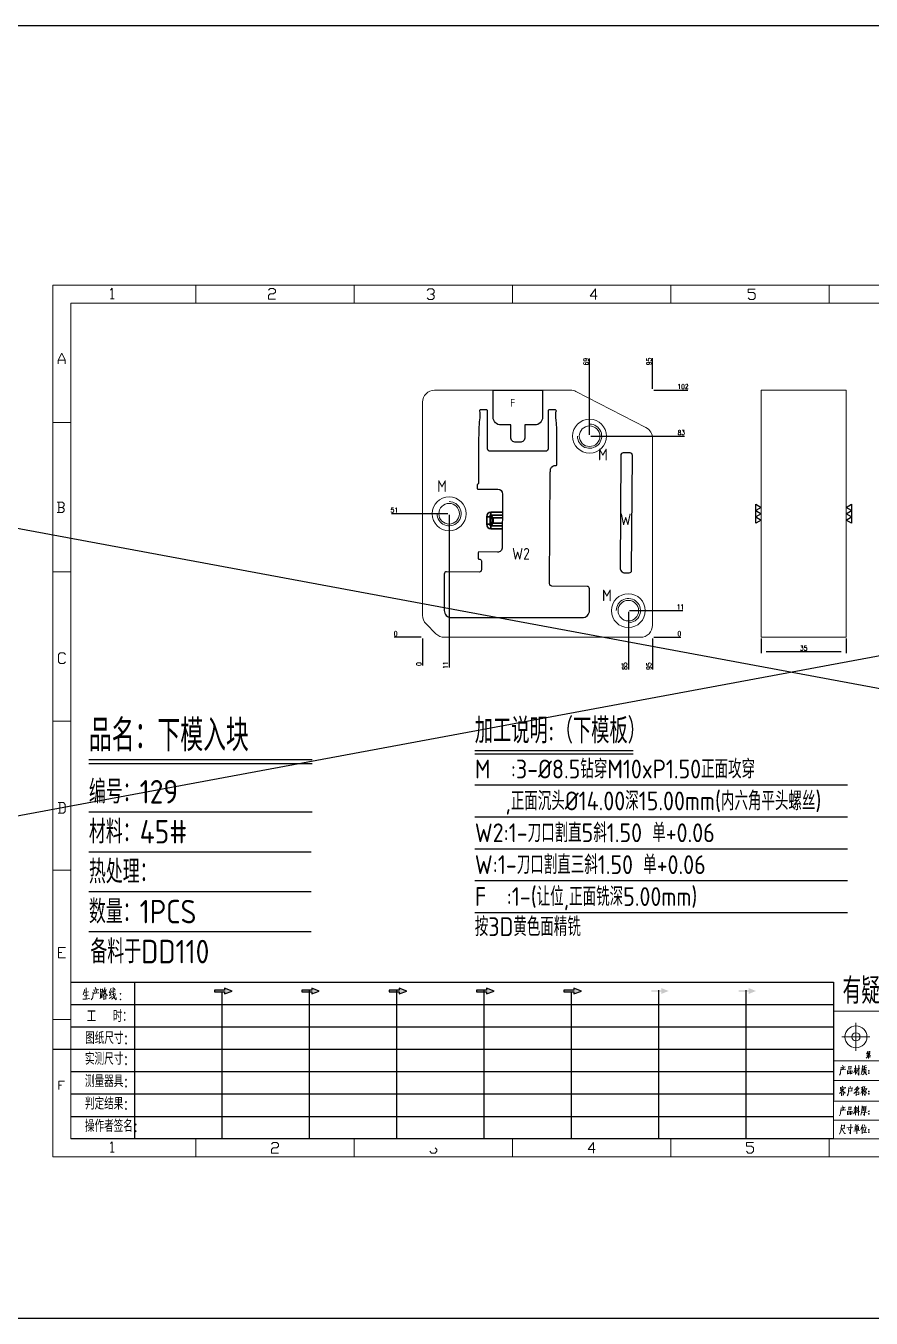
# Model space of a CAD drawing. Header units: millimetres. Extents: x 88508 to 142116, y -5268 to 20283.
# Drawn here: x 106592 to 106941, y 1546 to 2080 of the extents above; entities that cross this region are included whole.
import ezdxf
from ezdxf.enums import TextEntityAlignment as Align

# ---------------------------------------------------------------- set-up
doc = ezdxf.new("R2010")
doc.units = ezdxf.units.MM
for name, color, linetype in [('DIE_P', 2, 'Continuous'), ('DIM', 4, 'Continuous'), ('LP_O', 40, 'Continuous'), ('PPS_O', 40, 'Continuous'), ('TEXT', 4, 'Continuous')]:
    doc.layers.add(name, color=color, linetype=linetype)
doc.styles.add('chinesef_fs', font='simplex.shx', dxfattribs={"bigfont": 'gbcbig.shx'})
doc.styles.add('gbenor', font='gbenor.shx', dxfattribs={"bigfont": 'gbcbig.shx'})
doc.styles.add('GBENOR_', font='gbenor.shx', dxfattribs={"bigfont": 'gbcbig'})
doc.styles.get("Standard").update_dxf_attribs({"font": 'txt.shx', "width": 0.85, "bigfont": 'ctxt.shx'})
doc.styles.add('TXT', font='txt.shx', dxfattribs={"width": 0.8, "bigfont": 'ctxt.shx'})
doc.dimstyles.new('T-2-WX', dxfattribs={"dimtxt": 2, "dimasz": 2, "dimexe": 0.5, "dimexo": 0.5, "dimgap": 0.5, "dimtad": 1, "dimtxsty": 'Standard', "dimblk": 'OPEN30', "dimcen": 0, "dimazin": 3, "dimtfac": 1, "dimtmove": 0, "dimatfit": 3, "dimldrblk": 'OPEN30', "dimlwd": -1, "dimlwe": -1})

# ---------------------------------------------------------------- blocks, each defined once
blk = doc.blocks.new('*D9897')
at = {"layer": 'Defpoints', "color": 0}
for p in [(106895.46, 1827.16), (106930.46, 1827.16), (106895.46, 1821.16)]:
    blk.add_point(p, dxfattribs=at)
at = {"layer": 'DIM', "color": 0}
for p, q in [((106895.46, 1826.66), (106895.46, 1820.66)), ((106930.46, 1826.66), (106930.46, 1820.66)), ((106928.46, 1821.16), (106897.46, 1821.16))]:
    blk.add_line(p, q, dxfattribs=at)
at = {"layer": 'DIM', "color": 0, "insert": (106912.96, 1822.66), "char_height": 2, "attachment_point": 5}
blk.add_mtext('35', dxfattribs=at)
blk = doc.blocks.new('_Open30')
blk = doc.blocks.new('*D9898')
at = {"layer": 'Defpoints', "color": 0}
for p in [(106755.55, 1827.16), (106850.55, 1827.16), (106860.55, 1827.16)]:
    blk.add_point(p, dxfattribs=at)
at = {"layer": 'DIM', "color": 0}
blk.add_line((106851.05, 1827.16), (106862.18, 1827.16), dxfattribs=at)
at = {"layer": 'DIM', "color": 0, "insert": (106861.62, 1828.66), "char_height": 2, "attachment_point": 5}
blk.add_mtext('0', dxfattribs=at)
blk = doc.blocks.new('*D9899')
at = {"layer": 'Defpoints', "color": 0}
for p in [(106840.55, 1838.16), (106860.55, 1838.16), (106755.55, 1827.16)]:
    blk.add_point(p, dxfattribs=at)
at = {"layer": 'DIM', "color": 0}
for p, q in [((106841.05, 1838.16), (106852.55, 1838.16)), ((106852.55, 1838.16), (106856.55, 1838.16)), ((106856.55, 1838.16), (106863.08, 1838.16))]:
    blk.add_line(p, q, dxfattribs=at)
at = {"layer": 'DIM', "color": 0, "insert": (106862.06, 1839.66), "char_height": 2, "attachment_point": 5}
blk.add_mtext('11', dxfattribs=at)
blk = doc.blocks.new('*D9900')
at = {"layer": 'Defpoints', "color": 0}
for p in [(106824.55, 1910.16), (106860.55, 1910.16), (106755.55, 1827.16)]:
    blk.add_point(p, dxfattribs=at)
at = {"layer": 'DIM', "color": 0}
for p, q in [((106825.05, 1910.16), (106852.55, 1910.16)), ((106852.55, 1910.16), (106856.55, 1910.16)), ((106856.55, 1910.16), (106863.8, 1910.16))]:
    blk.add_line(p, q, dxfattribs=at)
at = {"layer": 'DIM', "color": 0, "insert": (106862.43, 1911.66), "char_height": 2, "attachment_point": 5}
blk.add_mtext('83', dxfattribs=at)
blk = doc.blocks.new('*D9901')
at = {"layer": 'Defpoints', "color": 0}
for p in [(106850.55, 1929.16), (106860.55, 1929.16), (106755.55, 1827.16)]:
    blk.add_point(p, dxfattribs=at)
at = {"layer": 'DIM', "color": 0}
for p, q in [((106851.05, 1929.16), (106854.55, 1929.16)), ((106854.55, 1929.16), (106856.55, 1929.16)), ((106856.55, 1929.16), (106865.18, 1929.16))]:
    blk.add_line(p, q, dxfattribs=at)
at = {"layer": 'DIM', "color": 0, "insert": (106863.12, 1930.66), "char_height": 2, "attachment_point": 5}
blk.add_mtext('102', dxfattribs=at)
blk = doc.blocks.new('*D9902')
at = {"layer": 'Defpoints', "color": 0}
for p in [(106745.55, 1827.16), (106755.55, 1827.16), (106755.55, 1827.16)]:
    blk.add_point(p, dxfattribs=at)
at = {"layer": 'DIM', "color": 0}
blk.add_line((106755.05, 1827.16), (106743.92, 1827.16), dxfattribs=at)
at = {"layer": 'DIM', "color": 0, "insert": (106744.48, 1828.66), "char_height": 2, "attachment_point": 5}
blk.add_mtext('0', dxfattribs=at)
blk = doc.blocks.new('*D9903')
at = {"layer": 'Defpoints', "color": 0}
for p in [(106745.55, 1878.16), (106766.55, 1878.16), (106755.55, 1827.16)]:
    blk.add_point(p, dxfattribs=at)
at = {"layer": 'DIM', "color": 0}
for p, q in [((106749.55, 1878.16), (106742.78, 1878.16)), ((106753.55, 1878.16), (106749.55, 1878.16)), ((106766.05, 1878.16), (106753.55, 1878.16))]:
    blk.add_line(p, q, dxfattribs=at)
at = {"layer": 'DIM', "color": 0, "insert": (106743.92, 1879.66), "char_height": 2, "attachment_point": 5}
blk.add_mtext('51', dxfattribs=at)
blk = doc.blocks.new('*D9904')
at = {"layer": 'Defpoints', "color": 0}
for p in [(106755.55, 1827.16), (106850.55, 1827.16), (106850.55, 1817.16)]:
    blk.add_point(p, dxfattribs=at)
at = {"layer": 'DIM', "color": 0}
for p, q in [((106850.55, 1826.66), (106850.55, 1823.16)), ((106850.55, 1823.16), (106850.55, 1821.16)), ((106850.55, 1821.16), (106850.55, 1813.9))]:
    blk.add_line(p, q, dxfattribs=at)
at = {"layer": 'DIM', "color": 0, "insert": (106849.05, 1815.28), "char_height": 2, "attachment_point": 5, "rotation": 90}
blk.add_mtext('95', dxfattribs=at)
blk = doc.blocks.new('*D9905')
at = {"layer": 'Defpoints', "color": 0}
for p in [(106840.55, 1838.16), (106755.55, 1827.16), (106840.55, 1817.16)]:
    blk.add_point(p, dxfattribs=at)
at = {"layer": 'DIM', "color": 0}
for p, q in [((106840.55, 1837.66), (106840.55, 1825.16)), ((106840.55, 1825.16), (106840.55, 1821.16)), ((106840.55, 1821.16), (106840.55, 1813.9))]:
    blk.add_line(p, q, dxfattribs=at)
at = {"layer": 'DIM', "color": 0, "insert": (106839.05, 1815.28), "char_height": 2, "attachment_point": 5, "rotation": 90}
blk.add_mtext('85', dxfattribs=at)
blk = doc.blocks.new('*D9906')
at = {"layer": 'Defpoints', "color": 0}
for p in [(106766.55, 1878.16), (106755.55, 1827.16), (106766.55, 1817.16)]:
    blk.add_point(p, dxfattribs=at)
at = {"layer": 'DIM', "color": 0}
for p, q in [((106766.55, 1877.66), (106766.55, 1825.16)), ((106766.55, 1825.16), (106766.55, 1821.16)), ((106766.55, 1821.16), (106766.55, 1814.63))]:
    blk.add_line(p, q, dxfattribs=at)
at = {"layer": 'DIM', "color": 0, "insert": (106765.05, 1815.64), "char_height": 2, "attachment_point": 5, "rotation": 90}
blk.add_mtext('11', dxfattribs=at)
blk = doc.blocks.new('*D9907')
at = {"layer": 'Defpoints', "color": 0}
for p in [(106755.55, 1827.16), (106755.55, 1827.16), (106755.55, 1817.16)]:
    blk.add_point(p, dxfattribs=at)
at = {"layer": 'DIM', "color": 0}
blk.add_line((106755.55, 1826.66), (106755.55, 1815.52), dxfattribs=at)
at = {"layer": 'DIM', "color": 0, "insert": (106754.05, 1816.09), "char_height": 2, "attachment_point": 5, "rotation": 90}
blk.add_mtext('0', dxfattribs=at)
blk = doc.blocks.new('*D9908')
at = {"layer": 'Defpoints', "color": 0}
for p in [(106850.55, 1939.16), (106850.55, 1929.16), (106755.55, 1827.16)]:
    blk.add_point(p, dxfattribs=at)
at = {"layer": 'DIM', "color": 0}
for p, q in [((106850.55, 1935.16), (106850.55, 1942.41)), ((106850.55, 1933.16), (106850.55, 1935.16)), ((106850.55, 1929.66), (106850.55, 1933.16))]:
    blk.add_line(p, q, dxfattribs=at)
at = {"layer": 'DIM', "color": 0, "insert": (106849.05, 1941.03), "char_height": 2, "attachment_point": 5, "rotation": 90}
blk.add_mtext('95', dxfattribs=at)
blk = doc.blocks.new('*D9909')
at = {"layer": 'Defpoints', "color": 0}
for p in [(106824.55, 1939.16), (106824.55, 1910.16), (106755.55, 1827.16)]:
    blk.add_point(p, dxfattribs=at)
at = {"layer": 'DIM', "color": 0}
for p, q in [((106824.55, 1935.16), (106824.55, 1942.25)), ((106824.55, 1931.16), (106824.55, 1935.16)), ((106824.55, 1910.66), (106824.55, 1931.16))]:
    blk.add_line(p, q, dxfattribs=at)
at = {"layer": 'DIM', "color": 0, "insert": (106823.05, 1940.95), "char_height": 2, "attachment_point": 5, "rotation": 90}
blk.add_mtext('69', dxfattribs=at)
blk = doc.blocks.new('U40')
for points in [[(351.8, 337.7), (351.8, 333.2), (367, 339.3), (351.8, 345.3), (351.8, 340.8), (331.2, 340.8), (331.2, 337.7)], [(545.7, 339.3), (530.6, 345.3), (530.6, 340.8), (509.9, 340.8), (509.9, 337.7), (530.6, 337.7), (530.6, 333.2)], [(724.5, 339.3), (709.3, 345.3), (709.3, 340.8), (688.7, 340.8), (688.7, 337.7), (709.3, 337.7), (709.3, 333.2)], [(903.3, 339.3), (888.1, 345.3), (888.1, 340.8), (867.5, 340.8), (867.5, 337.7), (888.1, 337.7), (888.1, 333.2)], [(1082.1, 339.3), (1066.9, 345.3), (1066.9, 340.8), (1046.3, 340.8), (1046.3, 337.7), (1066.9, 337.7), (1066.9, 333.2)], [(1245.7, 337.7), (1245.7, 333.2), (1260.9, 339.3), (1245.7, 345.3), (1245.7, 340.8), (1225.1, 340.8), (1225.1, 337.7)], [(1424.5, 337.7), (1424.5, 333.2), (1439.7, 339.3), (1424.5, 345.3), (1424.5, 340.8), (1403.8, 340.8), (1403.8, 337.7)]]:
    blk.add_hatch(color=3).paths.add_polyline_path(points)
at = {"color": 254, "lineweight": 18}
for p, q in [((0, 1783.5), (0, 0)), ((0, 1783.5), (2530.2, 1783.5)), ((941.1, 1783.5), (941.1, 1746.5)), ((1265.1, 1783.5), (1265.1, 1746.5)), ((1589.1, 1783.5), (1589.1, 1746.5)), ((37, 37), (37, 1746.5)), ((37, 1746.5), (2493.2, 1746.5)), ((0, 1502.7), (37, 1502.7)), ((0, 1197.2), (37, 1197.2)), ((0, 891.7), (37, 891.7)), ((0, 586.3), (37, 586.3)), ((1598.1, 298), (2493.2, 298)), ((0, 280.8), (37, 280.8)), ((1598.2, 196.6), (2493.2, 196.6)), ((2493.2, 156.4), (1598.2, 156.4)), ((2493.2, 114.1), (1598.2, 114.1)), ((2493.2, 75), (1598.2, 75)), ((37, 37), (2493.2, 37)), ((941.1, 0), (941.1, 37)), ((1265.1, 0), (1265.1, 37)), ((1589.1, 0), (1589.1, 37)), ((0, 0), (2530.2, 0))]:
    blk.add_line(p, q, dxfattribs=at)
at = {"color": 254, "linetype": 'Continuous', "lineweight": 18}
for p, q in [((293.1, 1783.5), (293.1, 1746.5)), ((617.1, 1783.5), (617.1, 1746.5)), ((1598.1, 298), (1598.1, 37)), ((1598.2, 298), (1598.2, 37)), ((293.1, 0), (293.1, 37)), ((617.1, 0), (617.1, 37))]:
    blk.add_line(p, q, dxfattribs=at)
for p, q in [((38, 357.6), (1598.2, 357.6)), ((1598.2, 357.6), (1598.2, 116.2)), ((38, 311.8), (1598.2, 311.8)), ((37.1, 266), (1598.2, 266)), ((0.1, 220.2), (1598.2, 220.2)), ((37.1, 174.4), (1598.2, 174.4)), ((37.1, 128.6), (1598.2, 128.6)), ((37.1, 82.8), (1598.2, 82.8))]:
    blk.add_line(p, q)
at = {"color": 254}
for p, q in [((167.8, 37), (167.8, 357.6)), ((346.7, 37), (346.7, 337.9)), ((525.5, 37), (525.5, 340.8)), ((704.3, 37), (704.3, 340.8)), ((883.1, 37), (883.1, 340.8)), ((1061.9, 37), (1061.9, 337.7)), ((1240.6, 37), (1240.6, 340.8)), ((1419.4, 37), (1419.4, 340.8)), ((1598.2, 37), (38, 37))]:
    blk.add_line(p, q, dxfattribs=at)
at = {"color": 92, "lineweight": 18}
for p, q in [((1644.1, 273.9), (1644.1, 217)), ((1672.4, 245.5), (1615.5, 245.5))]:
    blk.add_line(p, q, dxfattribs=at)
for points in [[(118.3, 1773.7), (121.9, 1777.3), (121.9, 1755.8)], [(441.4, 1773.1), (445, 1776.7), (452.2, 1776.7), (455.8, 1773.1), (455.8, 1769.5), (452.2, 1765.9), (445, 1765.9), (441.4, 1762.3), (441.4, 1755.1), (455.8, 1755.1)], [(766.4, 1772.4), (770, 1776), (777.2, 1776), (780.8, 1772.4), (780.8, 1768.8), (777.2, 1765.2), (773.6, 1765.2)], [(1114.4, 1761.4), (1100, 1761.4), (1110.8, 1775.8), (1110.8, 1754.2)], [(1423.4, 1757.7), (1427, 1754.1), (1434.2, 1754.1), (1437.8, 1757.7), (1437.8, 1764.9), (1434.2, 1768.5), (1423.4, 1768.5), (1423.4, 1775.7), (1437.8, 1775.7)], [(118.3, 1755.8), (125.5, 1755.8)], [(777.2, 1765.2), (780.8, 1761.6), (780.8, 1758), (777.2, 1754.4), (770, 1754.4), (766.4, 1758)], [(11.1, 1622.8), (11.1, 1630), (18.3, 1644.4), (25.5, 1630), (25.5, 1622.8)], [(11.1, 1630), (25.5, 1630)], [(20, 1329), (23.6, 1332.6), (23.6, 1336.2), (20, 1339.8), (9.2, 1339.8)], [(9.2, 1318.2), (20, 1318.2), (23.6, 1321.8), (23.6, 1325.4), (20, 1329), (12.8, 1329)], [(12.8, 1339.8), (12.8, 1318.2)], [(26.1, 1013.2), (22.5, 1009.6), (15.3, 1009.6), (11.7, 1013.2), (11.7, 1027.6), (15.3, 1031.2), (22.5, 1031.2), (26.1, 1027.6)], [(11, 703.2), (21.8, 703.2), (25.4, 706.8), (25.4, 721.2), (21.8, 724.8), (11, 724.8)], [(14.6, 724.8), (14.6, 703.2)], [(26.1, 407), (11.7, 407), (11.7, 428.6), (26.1, 428.6)], [(11.7, 417.8), (18.9, 417.8)], [(1616.6, 187.6), (1617.9, 184.5)], [(1629.6, 185.4), (1629.6, 178.6)], [(1633.8, 179.9), (1634.2, 185.4)], [(1643.5, 168.2), (1643.5, 186.9)], [(1650.1, 187.6), (1650.1, 167.1), (1647.7, 170.6)], [(1657.4, 186.9), (1657.2, 179), (1656.5, 173.7), (1654.8, 168.4)], [(1664.9, 186.7), (1657.4, 184.7)], [(1661.6, 178.6), (1661.8, 185.2)], [(1613.5, 179.9), (1612.8, 170.8), (1610.8, 166.8)], [(1613, 182.8), (1622.3, 184.3)], [(1613.3, 177.7), (1623.2, 179.2)], [(1615.9, 182.1), (1616.3, 179)], [(1619.7, 183.6), (1618.8, 178.8)], [(1626.9, 168.8), (1626.7, 176.3)], [(1626.9, 175.2), (1630.5, 175.7)], [(1626.9, 170.2), (1630.7, 170.6)], [(1629.6, 184.3), (1634, 184.7)], [(1629.6, 179.4), (1634.2, 179.9)], [(1630.5, 176.1), (1630.3, 170.6)], [(1632.7, 176.3), (1632.7, 168.8)], [(1636.2, 175.7), (1632.9, 175.2)], [(1632.9, 170.4), (1636.4, 170.8)], [(1636, 170.8), (1636.4, 176.1)], [(1640, 172.1), (1643.5, 180.5)], [(1645.9, 181.4), (1640.4, 180.5)], [(1645.5, 176.1), (1643.5, 179.2)], [(1649.7, 180.8), (1647, 174.8), (1644.8, 171)], [(1646.6, 180.3), (1652.3, 181.2)], [(1662, 176.3), (1661.4, 172.4), (1660, 169.7), (1657.6, 167.7)], [(1657.8, 181.2), (1666.7, 182.8)], [(1659.2, 179.7), (1659.2, 172.4)], [(1664.5, 179), (1659.2, 178.1)], [(1662.3, 172.4), (1666.2, 168)], [(1664.7, 180.1), (1664.5, 172.1)], [(12.3, 137.7), (12.3, 155), (23.8, 155)], [(12.3, 146.4), (18.1, 146.4)], [(1619.7, 139.4), (1616.8, 135), (1610.6, 129.7)], [(1612.8, 142.5), (1612.4, 138.1)], [(1615.9, 140.3), (1612.4, 135)], [(1612.8, 141.2), (1622.3, 142)], [(1614.8, 137.8), (1619.2, 138.9)], [(1615.1, 136.3), (1621.7, 131), (1623, 131)], [(1615.9, 144.9), (1617.5, 143.1)], [(1622.6, 142.5), (1621.2, 138.9)], [(1629.6, 142), (1629.2, 133.6), (1628.3, 128.3), (1626.1, 125)], [(1629.2, 134.3), (1636.2, 135)], [(1629.4, 139.6), (1636, 140.3)], [(1632.3, 144.9), (1633.2, 142)], [(1636.2, 141.6), (1635.8, 135)], [(1650.8, 141.4), (1647.3, 136.1), (1644.2, 133), (1639.8, 129.9)], [(1647.7, 144.2), (1641.5, 136.3)], [(1644, 138.9), (1645.7, 136.1)], [(1644.6, 133.4), (1644.6, 125)], [(1644.6, 131.9), (1650.2, 132.8)], [(1645.1, 140.3), (1650.2, 140.7)], [(1649.9, 127.5), (1650.4, 133.2)], [(1657.7, 137.4), (1656.1, 133.6), (1654.1, 129.9)], [(1654.6, 137.4), (1659.9, 138.3)], [(1659.4, 144.2), (1655.2, 140.5)], [(1657.7, 142), (1657.7, 125.5)], [(1657.7, 136.3), (1659.6, 133.9)], [(1661.4, 134.1), (1659, 128.6)], [(1662.3, 144.9), (1661.2, 139.2), (1660.1, 135.2)], [(1663, 137.6), (1663, 125.3), (1661, 128.1)], [(1661.4, 138.9), (1665.8, 139.6)], [(1664.3, 133.6), (1666.5, 129.9)], [(1666.3, 140), (1664.9, 136.7)], [(1614.6, 131.2), (1614.8, 125)], [(1614.6, 130.3), (1619.2, 131.2)], [(1614.8, 126.1), (1619.5, 127)], [(1619, 127), (1619.5, 131.9)], [(1644.6, 126.8), (1650.4, 127.5)], [(1613.5, 96.9), (1612.8, 87.8), (1610.8, 83.9)], [(1613, 99.8), (1622.3, 101.3)], [(1613.3, 94.7), (1623.2, 96.2)], [(1615.9, 99.1), (1616.3, 96)], [(1616.6, 104.6), (1617.9, 101.5)], [(1619.7, 100.6), (1618.8, 95.8)], [(1626.9, 85.8), (1626.7, 93.4)], [(1626.9, 92.3), (1630.5, 92.7)], [(1626.9, 87.2), (1630.7, 87.6)], [(1629.6, 102.4), (1629.6, 95.6)], [(1629.6, 101.3), (1634, 101.8)], [(1629.6, 96.4), (1634.2, 96.9)], [(1630.5, 93.1), (1630.3, 87.6)], [(1632.7, 93.4), (1632.7, 85.8)], [(1636.2, 92.7), (1632.9, 92.3)], [(1632.9, 87.4), (1636.4, 87.8)], [(1633.8, 96.9), (1634.2, 102.4)], [(1636, 87.8), (1636.4, 93.1)], [(1643.5, 96), (1641.5, 91.6), (1639.5, 88.1)], [(1640, 95.6), (1645.9, 96.4)], [(1641.1, 100.9), (1641.9, 97.6)], [(1643.5, 104), (1643.5, 85)], [(1643.5, 95.1), (1645.3, 92.3)], [(1645.5, 101.3), (1644.2, 96.2)], [(1645, 90.7), (1652.3, 92.7)], [(1646.8, 101.1), (1647.9, 98.4)], [(1646.8, 96.9), (1648.1, 93.6)], [(1649.7, 84.5), (1649.7, 104.2)], [(1657, 104.4), (1656.3, 93.1), (1654.5, 85.4)], [(1657, 102.6), (1666, 103.7)], [(1657.2, 90), (1666.9, 91.4)], [(1658.3, 93.8), (1664.2, 94.7)], [(1659.2, 101.8), (1659.2, 95.1)], [(1664.7, 101.1), (1659.2, 100.4)], [(1659.2, 98), (1663.4, 98.7)], [(1659.2, 96), (1664.7, 96.7)], [(1661.4, 92.9), (1662, 90.7), (1662, 84.5), (1659.8, 87.2)], [(1661.8, 91.6), (1664.5, 94.9)], [(1664.2, 96.7), (1664.7, 101.8)], [(1614.4, 65.7), (1614.2, 57.3), (1613.3, 52.3), (1610.4, 46.5)], [(1614.2, 57.3), (1620.6, 58.2)], [(1620.6, 64.8), (1614.4, 64.2)], [(1615.3, 57.3), (1620.6, 47.4), (1622.8, 47.4)], [(1619.9, 58.2), (1620.8, 65.7)], [(1625.2, 59.3), (1637.6, 60.6)], [(1630.1, 53.6), (1628.7, 58)], [(1633.4, 66.6), (1632.9, 47.2), (1630.7, 50)], [(1639.8, 52.5), (1652.1, 53.6)], [(1642.9, 62.2), (1642.9, 54.5)], [(1649.5, 61.8), (1642.9, 61.1)], [(1642.9, 55.1), (1649.9, 55.8)], [(1643.5, 66.2), (1645.1, 62.4)], [(1643.8, 58.4), (1648.6, 58.9)], [(1646.2, 46.7), (1646.2, 61.3)], [(1648.6, 66.4), (1646.8, 61.8)], [(1649.7, 62.2), (1649.3, 55.8)], [(1658.5, 66.4), (1653.9, 56.2)], [(1656.8, 62.2), (1656.8, 46.7)], [(1658.3, 59.8), (1665.8, 60.6)], [(1659.9, 57.8), (1661.2, 52.7)], [(1661.4, 65.7), (1662.7, 62.2)], [(1664.1, 58.4), (1662.5, 49.6)], [(118.3, 27.4), (121.9, 31), (121.9, 9.4)], [(447.9, 25.7), (451.5, 29.3), (458.7, 29.3), (462.3, 25.7), (462.3, 22.1), (458.7, 18.5), (451.5, 18.5), (447.9, 14.9), (447.9, 7.7), (462.3, 7.7)], [(1110.3, 14.9), (1095.9, 14.9), (1106.7, 29.3), (1106.7, 7.7)], [(1419.9, 11.3), (1423.5, 7.7), (1430.7, 7.7), (1434.3, 11.3), (1434.3, 18.5), (1430.7, 22.1), (1419.9, 22.1), (1419.9, 29.3), (1434.3, 29.3)], [(1657.7, 49.2), (1666.7, 49.8)], [(118.3, 9.4), (125.5, 9.4)], [(782.7, 18.5), (786.3, 14.9), (786.3, 11.3), (782.7, 7.7), (775.5, 7.7), (771.9, 11.3)]]:
    blk.add_lwpolyline(points, dxfattribs=at)
at = {"color": 92, "lineweight": 0}
for points in [[(68.4, 345.9), (68.7, 344.4), (68.1, 322.9)], [(86.7, 346.7), (87.9, 344.6), (88.3, 343)], [(97.8, 344), (98.1, 342.6), (98.1, 340.8), (98.1, 337.9), (98.1, 336.3), (98.2, 337.7), (102.1, 338.3), (101.8, 338.3), (102.1, 343.6), (102.1, 343.2), (102.1, 342.8), (98.2, 342.2)], [(106.6, 346.5), (106.5, 345.2), (105.1, 341.2), (104.2, 338.9), (103.1, 336.3), (102.6, 335.5)], [(119.3, 344.8), (119.1, 343.8), (116.8, 338.5), (115.4, 335.5), (119.3, 336.3)], [(123.4, 346.5), (123.5, 345.4), (123.5, 340.8), (123.8, 337.3), (124, 335.3), (124.2, 333.1), (124.5, 331), (124.8, 329), (125.2, 327.4), (125.9, 325.7), (126.9, 323.9), (127.9, 322.7), (128.9, 321.7), (129.6, 321.3), (129.9, 326.1), (129.4, 321.5)], [(127.7, 341.6), (127.2, 342.4), (125.7, 344.2)], [(61.4, 322.3), (68.2, 322.9), (75.3, 323.7), (74.9, 323.9), (73.8, 323.5)], [(65, 342.2), (64.8, 341), (64.1, 337.9), (63.6, 335.7), (62.8, 333.5), (62.1, 331.4)], [(63.8, 335.9), (73.4, 337.5), (73.1, 337.7), (72.5, 337.3)], [(64.5, 329.6), (64.8, 329.6), (65.1, 329.6), (72.5, 331), (71.9, 331), (70.9, 330.8)], [(82.6, 335.1), (82.6, 331.8), (82.3, 329), (81.9, 326.8), (81.2, 324.9), (80.3, 323.1), (79.6, 321.9), (78.8, 320.9)], [(93.3, 335.5), (94.1, 335.7), (94.3, 335.5), (82.6, 334.3), (82.6, 335.1), (82.2, 336.9)], [(82.6, 340.8), (93.7, 342.2), (93.3, 342.4), (92.4, 342)], [(86.1, 336.1), (86, 337.5), (85.3, 339.8)], [(90.3, 341), (90.4, 339.6), (89.1, 335.3)], [(96.5, 323.9), (102.8, 327.2)], [(97.2, 334.3), (97.5, 333.5), (97.7, 324.7)], [(100.2, 337.9), (100.1, 325.9)], [(100.2, 332.6), (102.4, 333.1)], [(105.5, 341.2), (105.9, 341), (109.6, 341.8), (109.3, 342.6), (108.5, 339.6), (107.6, 337.3), (106.9, 335.9), (105.9, 334.3), (104.3, 332), (103.1, 330.4), (101.9, 329.4)], [(104.2, 330), (104.5, 329), (104.5, 321.1), (104.3, 322.1), (104.5, 322.7), (109.2, 323.1), (108.6, 323.1), (109, 329.2), (109, 330), (109.3, 329.4), (108.6, 329.4), (104.6, 328.8)], [(104.9, 339.1), (105.3, 338.7), (107, 335.7), (108.6, 333.3), (109.9, 331.2), (110.3, 330.8), (112.6, 330.8), (110.2, 331.2), (109, 332.6)], [(115.3, 324.3), (121.5, 328.2)], [(120.3, 339.4), (118.1, 333.5), (116.4, 330), (116.1, 329.8), (120.5, 331.4)], [(128.2, 332.4), (128.1, 331.6), (126.9, 329.6), (125.8, 328), (124.5, 326.3), (123, 324.7), (121.4, 323.3), (120.1, 322.3)], [(121.4, 332.2), (128.8, 335.1)], [(121.7, 336.7), (127.7, 339.6)]]:
    blk.add_lwpolyline(points, dxfattribs=at)
for points in [[(367, 339.3), (351.8, 345.3), (351.8, 340.8), (331.2, 340.8), (331.2, 337.7), (351.8, 337.7), (351.8, 333.2), (367, 339.3)], [(545.7, 339.3), (530.6, 345.3), (530.6, 340.8), (509.9, 340.8), (509.9, 337.7), (530.6, 337.7), (530.6, 333.2), (545.7, 339.3)], [(724.5, 339.3), (709.3, 345.3), (709.3, 340.8), (688.7, 340.8), (688.7, 337.7), (709.3, 337.7), (709.3, 333.2), (724.5, 339.3)], [(903.3, 339.3), (888.1, 345.3), (888.1, 340.8), (867.5, 340.8), (867.5, 337.7), (888.1, 337.7), (888.1, 333.2), (903.3, 339.3)], [(1082.1, 339.3), (1066.9, 345.3), (1066.9, 340.8), (1046.3, 340.8), (1046.3, 337.7), (1066.9, 337.7), (1066.9, 333.2), (1082.1, 339.3)]]:
    blk.add_lwpolyline(points)
for points in [[(138.7, 332.4), (139.4, 333.5), (138.7, 334.5), (138, 333.5)], [(138.7, 320.9), (139.4, 321.9), (138.7, 322.9), (138, 321.9)]]:
    blk.add_lwpolyline(points, close=True, dxfattribs=at)
at = {"color": 3, "lineweight": 18}
for points in [[(1665.5, 210.9), (1668.3, 216.3)], [(1667.3, 214.2), (1670.1, 214.7)], [(1667.3, 211.1), (1672.4, 211.6)], [(1668.8, 211.7), (1668, 214.2)], [(1670.3, 211.9), (1671.9, 216.3)], [(1671.1, 214.2), (1674, 214.7)], [(1671.4, 214.2), (1672.9, 211.7)], [(1672.2, 209.4), (1672.5, 211.9)], [(1670.1, 206.6), (1668, 204.5), (1665, 202.1)], [(1667.1, 206.6), (1673.4, 207.3)], [(1667.3, 209.6), (1667.3, 206.6)], [(1672.5, 209.4), (1667.3, 208.9)], [(1670.1, 211.2), (1670.1, 201.3)], [(1673.5, 208.1), (1672.7, 202.9), (1671.7, 205)]]:
    blk.add_lwpolyline(points, dxfattribs=at)
at = {"color": 92, "lineweight": 18}
for points in [[(1670, 176.1), (1670, 175.9), (1670.2, 175.7), (1670.4, 175.5), (1670.6, 175.5), (1670.9, 175.5), (1671.1, 175.7), (1671.3, 175.9), (1671.3, 176.1), (1671.3, 176.4), (1671.1, 176.6), (1670.9, 176.7), (1670.6, 176.8), (1670.4, 176.7), (1670.2, 176.6), (1670, 176.4)], [(1671.3, 171), (1671.3, 171.3), (1671.1, 171.5), (1670.9, 171.7), (1670.6, 171.7), (1670.4, 171.7), (1670.2, 171.5), (1670, 171.3), (1670, 171), (1670, 170.8), (1670.2, 170.6), (1670.4, 170.4), (1670.6, 170.4), (1670.9, 170.4), (1671.1, 170.6), (1671.3, 170.8)], [(1671.1, 176.1), (1671, 176.3), (1670.9, 176.5), (1670.6, 176.6), (1670.4, 176.5), (1670.3, 176.3), (1670.2, 176.1), (1670.3, 175.9), (1670.4, 175.7), (1670.6, 175.7), (1670.9, 175.7), (1671, 175.9)], [(1671.1, 171), (1671, 171.3), (1670.9, 171.4), (1670.6, 171.5), (1670.4, 171.4), (1670.3, 171.3), (1670.2, 171), (1670.3, 170.8), (1670.4, 170.7), (1670.6, 170.6), (1670.9, 170.7), (1671, 170.8)], [(1669.8, 133.9), (1669.8, 133.6), (1670, 133.4), (1670.2, 133.3), (1670.5, 133.2), (1670.7, 133.3), (1670.9, 133.4), (1671.1, 133.6), (1671.1, 133.9), (1671.1, 134.1), (1670.9, 134.3), (1670.7, 134.5), (1670.5, 134.5), (1670.2, 134.5), (1670, 134.3), (1669.8, 134.1)], [(1670.9, 133.9), (1670.8, 134.1), (1670.7, 134.2), (1670.5, 134.3), (1670.2, 134.2), (1670.1, 134.1), (1670, 133.9), (1670.1, 133.6), (1670.2, 133.5), (1670.5, 133.4), (1670.7, 133.5), (1670.8, 133.6)], [(1671.1, 128.8), (1671.1, 129), (1670.9, 129.3), (1670.7, 129.4), (1670.5, 129.4), (1670.2, 129.4), (1670, 129.3), (1669.8, 129), (1669.8, 128.8), (1669.8, 128.5), (1670, 128.3), (1670.2, 128.2), (1670.5, 128.1), (1670.7, 128.2), (1670.9, 128.3), (1671.1, 128.5)], [(1670.9, 128.8), (1670.8, 129), (1670.7, 129.2), (1670.5, 129.2), (1670.2, 129.2), (1670.1, 129), (1670, 128.8), (1670.1, 128.6), (1670.2, 128.4), (1670.5, 128.3), (1670.7, 128.4), (1670.8, 128.6)], [(1670, 93.1), (1670, 92.9), (1670.2, 92.7), (1670.4, 92.5), (1670.6, 92.5), (1670.9, 92.5), (1671.1, 92.7), (1671.3, 92.9), (1671.3, 93.1), (1671.3, 93.4), (1671.1, 93.6), (1670.9, 93.7), (1670.6, 93.8), (1670.4, 93.7), (1670.2, 93.6), (1670, 93.4)], [(1671.3, 88.1), (1671.3, 88.3), (1671.1, 88.5), (1670.9, 88.7), (1670.6, 88.7), (1670.4, 88.7), (1670.2, 88.5), (1670, 88.3), (1670, 88.1), (1670, 87.8), (1670.2, 87.6), (1670.4, 87.4), (1670.6, 87.4), (1670.9, 87.4), (1671.1, 87.6), (1671.3, 87.8)], [(1671.1, 93.1), (1671, 93.4), (1670.9, 93.5), (1670.6, 93.6), (1670.4, 93.5), (1670.3, 93.4), (1670.2, 93.1), (1670.3, 92.9), (1670.4, 92.8), (1670.6, 92.7), (1670.9, 92.8), (1671, 92.9)], [(1671.1, 88.1), (1671, 88.3), (1670.9, 88.4), (1670.6, 88.5), (1670.4, 88.4), (1670.3, 88.3), (1670.2, 88.1), (1670.3, 87.8), (1670.4, 87.7), (1670.6, 87.6), (1670.9, 87.7), (1671, 87.8)], [(1669.8, 55.3), (1669.8, 55.1), (1670, 54.9), (1670.2, 54.7), (1670.5, 54.7), (1670.7, 54.7), (1670.9, 54.9), (1671.1, 55.1), (1671.1, 55.3), (1671.1, 55.6), (1670.9, 55.8), (1670.7, 56), (1670.5, 56), (1670.2, 56), (1670, 55.8), (1669.8, 55.6)], [(1670.9, 55.3), (1670.8, 55.6), (1670.7, 55.7), (1670.5, 55.8), (1670.2, 55.7), (1670.1, 55.6), (1670, 55.3), (1670.1, 55.1), (1670.2, 55), (1670.5, 54.9), (1670.7, 55), (1670.8, 55.1)], [(1671.1, 50.3), (1671.1, 50.5), (1670.9, 50.7), (1670.7, 50.9), (1670.5, 50.9), (1670.2, 50.9), (1670, 50.7), (1669.8, 50.5), (1669.8, 50.3), (1669.8, 50), (1670, 49.8), (1670.2, 49.7), (1670.5, 49.6), (1670.7, 49.7), (1670.9, 49.8), (1671.1, 50)], [(1670.9, 50.3), (1670.8, 50.5), (1670.7, 50.7), (1670.5, 50.7), (1670.2, 50.7), (1670.1, 50.5), (1670, 50.3), (1670.1, 50), (1670.2, 49.9), (1670.5, 49.8), (1670.7, 49.9), (1670.8, 50)]]:
    blk.add_lwpolyline(points, close=True, dxfattribs=at)
for radius in [22.5, 8.37]:
    blk.add_circle((1644.1, 245.5), radius, dxfattribs=at)
at = {"color": 3, "style": 'chinesef_fs'}
for s, height, p in [('有疑必问 不可盲目加工', 53.079, (1616.8, 313.1)), ('工  时：', 24.57, (69.5, 275.7)), ('图纸尺寸:', 24.57, (66.2, 230.9)), ('实测尺寸:', 24.57, (65.9, 188.4)), ('测量器具:', 24.57, (65.9, 142.6)), ('判定结果:', 24.57, (65.9, 96.8)), ('操作者签名:', 24.57, (65.9, 51))]:
    blk.add_text(s, height=height, dxfattribs=at).set_placement(p)
at = {"lineweight": 18, "style": 'GBENOR_'}
blk.add_attdef('文档路径', (2126, 386.9), '', height=17.8, dxfattribs=at)
at = {"lineweight": 20, "style": 'TXT'}
for tag, height, p in [('18-**-**', 16.3, (1866.6, 256.2)), ('客户名称', 16.1, (1741.1, 134, 0)), ('料厚:', 16.1, (1741.3, 93.2, 0))]:
    blk.add_attdef(tag, text='', height=height, dxfattribs=at).set_placement(p, align=Align.MIDDLE)
for tag, p, height in [('88888', (1850.9, 207.5), 14.9), ('材质:', (1691.2, 168, 0), 16.1), ('核准', (1869.4, 127.5, 0), 16.1), ('设计', (1868.8, 88.3, 0), 16.1), ('绘图', (1868.2, 49.1, 0), 16.1)]:
    blk.add_attdef(tag, p, '', height=height, dxfattribs=at)
for tag, p, height, width in [('3', (2234.7, 206.9), 15.8, 0.7), ('4', (2234.7, 167.4), 15.8, 0.7), ('核准日期', (2041.1, 124.2, 0), 16.1, 0.68), ('设计日期', (2041.1, 84.5, 0), 16.1, 0.68), ('1', (2251.9, 85.9), 14.6, 0.7), ('绘图日期', (2040.9, 46.4, 0), 16.1, 0.68), ('2', (2235, 49.2), 14.6, 0.7)]:
    blk.add_attdef(tag, p, '', height=height, dxfattribs=dict(at, width=width))

msp = doc.modelspace()

# ---------------------------------------------------------------- linework, layer by layer
at = {"layer": 'DIE_P', "linetype": 'Continuous', "lineweight": 18, "ltscale": 10}
msp.add_lwpolyline([(106847.843, 1913.695, -0.2807166), (106850.551, 1909.251), (106850.551, 1832.157, -0.4142136), (106845.551, 1827.157), (106764.622, 1827.157, -0.1989124), (106761.087, 1828.621), (106757.016, 1832.692, -0.1989124), (106755.551, 1836.228), (106755.551, 1924.157, -0.4142136), (106760.551, 1929.157), (106816.646, 1929.157, -0.1195913), (106818.937, 1928.601)], format="xyb", close=True, dxfattribs=at)
at = {"layer": 'DIE_P', "color": 94, "linetype": 'Continuous'}
msp.add_lwpolyline([(106805.137, 1929.157), (106805.137, 1918.005, -0.4142136), (106801.937, 1914.805), (106797.841, 1914.805), (106797.841, 1909.686, -0.4142136), (106795.841, 1907.686), (106794.032, 1907.686, -0.4142136), (106792.032, 1909.686), (106792.032, 1914.805), (106787.937, 1914.805, -0.4142135), (106784.737, 1918.005), (106784.737, 1929.157)], format="xyb", close=True, dxfattribs=at)
at = {"layer": 'DIE_P', "linetype": 'Continuous', "lineweight": 18, "ltscale": 10}
msp.add_lwpolyline([(106895.463, 1929.157), (106930.463, 1929.157), (106930.463, 1827.157), (106895.463, 1827.157)], close=True, dxfattribs=at)
at = {"layer": 'DIE_P', "color": 1, "linetype": 'Continuous'}
msp.add_lwpolyline([(106806.436, 1903.933), (106783.439, 1903.934, -0.4136808), (106782.439, 1904.932), (106782.411, 1920.535, 0.419624), (106781.901, 1921.034), (106779.428, 1920.984, 0.4708973), (106779.045, 1920.501), (106779.166, 1919.933, -0.0755746), (106779.272, 1918.556), (106779.256, 1918.273, -0.0150813), (106779.137, 1917.066), (106779.011, 1915.961, 0.0232012), (106778.769, 1911.832), (106778.742, 1908.201), (106778.614, 1890.665, -0.3658971), (106778.362, 1890.371, 0.3660471), (106778.11, 1890.077), (106778.1, 1888.66, 0.4134456), (106778.398, 1888.358), (106786.664, 1888.28, -0.4133842), (106788.645, 1886.267), (106788.501, 1864.287, -0.4154192), (106786.48, 1862.3), (106778.858, 1862.381, 0.412364), (106778.555, 1862.086), (106778.516, 1859.765, 0.3583226), (106778.753, 1859.466), (106779.193, 1859.372, -0.3576374), (106779.983, 1858.38), (106779.935, 1855.07, -0.412335), (106778.927, 1854.084), (106765.525, 1854.193, 0.4166021), (106764.517, 1853.193), (106764.517, 1838.271, 0.4142136), (106767.517, 1835.271), (106821.517, 1835.271, 0.4142136), (106824.517, 1838.271), (106824.517, 1847.177, 0.4121735), (106823.524, 1848.177), (106809.012, 1848.278, -0.4142177), (106808.019, 1849.285), (106808.341, 1895.472, -0.0302488), (106808.366, 1895.834), (106808.443, 1896.437, -0.0860519), (106808.539, 1896.806, -0.3539759), (106810.657, 1898.085, 0.4540847), (106810.998, 1898.381), (106811.029, 1908.029), (106811.055, 1909.444, 0.0285735), (106810.774, 1916.53), (106810.615, 1917.954, -0.1041993), (106810.818, 1920.477, 0.4946605), (106810.443, 1920.99), (106807.97, 1921.042, 0.419931), (106807.46, 1920.543), (106807.436, 1904.932, -0.4137685)], format="xyb", close=True, dxfattribs=at)
at = {"layer": 'DIE_P', "lineweight": 18}
for points in [[(106824.551, 1915.157, -2.4142136), (106819.551, 1910.157)], [(106766.551, 1883.157, -2.4142136), (106761.551, 1878.157)], [(106840.551, 1833.157, 2.4142136), (106835.551, 1838.157)]]:
    msp.add_lwpolyline(points, format="xyb", dxfattribs=at)
at = {"layer": 'DIE_P', "color": 1}
msp.add_lwpolyline([(106842.257, 1902.263, 0.4165906), (106841.257, 1903.271), (106838.432, 1903.271, 0.4122916), (106837.432, 1902.278), (106837.127, 1855.784, 0.4161382), (106839.127, 1853.771), (106840.872, 1853.771, 0.4118405), (106841.872, 1854.763)], format="xyb", close=True, dxfattribs=at)
at = {"layer": 'DIE_P', "linetype": 'Continuous', "lineweight": 35}
for points in [[(106788.596, 1878.793), (106783.766, 1878.793), (106783.766, 1877.591), (106784.562, 1876.454), (106788.581, 1876.454)], [(106784.152, 1874.687), (106783.562, 1873.843), (106782.169, 1873.843), (106782.169, 1876.944), (106783.562, 1876.944), (106784.152, 1876.101)], [(106783.562, 1873.843), (106783.562, 1876.944)], [(106783.766, 1877.591), (106788.588, 1877.591)], [(106788.56, 1873.196), (106783.766, 1873.196), (106784.562, 1874.333), (106788.567, 1874.333)], [(106788.552, 1871.994), (106783.766, 1871.994), (106783.766, 1873.196)]]:
    msp.add_lwpolyline(points, dxfattribs=at)
at = {"layer": 'DIE_P', "linetype": 'Continuous', "lineweight": 18, "ltscale": 10}
for centre in [(106824.551, 1910.157), (106766.551, 1878.157), (106840.551, 1838.157)]:
    msp.add_circle(centre, 7, dxfattribs=at)
at = {"layer": 'DIE_P', "lineweight": 18}
for centre in [(106824.551, 1910.157), (106766.551, 1878.157), (106840.551, 1838.157)]:
    msp.add_circle(centre, 4.25, dxfattribs=at)
at = {"layer": 'DIE_P', "linetype": 'Continuous', "lineweight": 35}
for centre, major_axis, ratio, start_param, end_param in [((106784.855, 1875.682), (1.991, -2.844), 0.6336873, 2.7239796, 3.8771629), ((106784.855, 1875.682), (1.373, -1.961), 0.208814, 2.7239796, 3.8771629), ((106784.855, 1875.105), (1.991, 2.844), 0.6336873, 2.4060224, 3.5592057), ((106784.855, 1875.105), (-1.373, -1.961), 0.208814, 5.5476151, 6.7007983), ((106784.562, 1876.101), (-0.41, -0.287), 0.6336873, 4.2947759, 5.4479592), ((106783.657, 1875.394), (0, -1), 0.7002075, 0.7853982, 2.3561945), ((106784.562, 1874.687), (-0.41, 0.287), 0.6336873, 0.8352261, 1.9884094), ((106784.067, 1875.394), (0, -1.5), 0.466805, 0.7853982, 2.3561945)]:
    msp.add_ellipse(centre, major_axis=major_axis, ratio=ratio, start_param=start_param, end_param=end_param, dxfattribs=at)
at = {"layer": 'DIM', "color": 4, "linetype": 'Continuous', "lineweight": 25}
for p, q in [((106617.823, 1776.737), (106709.939, 1776.737)), ((106617.823, 1775.04), (106709.939, 1775.04)), ((106617.823, 1755.153), (106709.939, 1755.153)), ((106617.823, 1738.661), (106709.539, 1738.661)), ((106617.823, 1722.169), (106709.539, 1722.169)), ((106617.823, 1705.677), (106709.539, 1705.677))]:
    msp.add_line(p, q, dxfattribs=at)
at = {"layer": 'LP_O', "color": 8}
msp.add_lwpolyline([(105473.835, 2079.541), (105473.835, 1546.122), (108341.214, 1546.122), (108341.214, 2079.541)], close=True, dxfattribs=at)
at = {"layer": 'PPS_O'}
for p, q in [((105473.835, 2079.541), (108341.214, 1546.122)), ((105473.835, 1546.122), (108341.214, 2079.541))]:
    msp.add_line(p, q, dxfattribs=at)
at = {"layer": 'TEXT', "color": 3}
for p, q in [((106777.177, 1780.41), (106842.577, 1780.41)), ((106777.177, 1779.055), (106842.577, 1779.055)), ((106777.177, 1766.205), (106931.086, 1766.205)), ((106777.177, 1753.044), (106931.086, 1753.044)), ((106777.177, 1739.884), (106931.086, 1739.884)), ((106777.177, 1726.723), (106931.086, 1726.723)), ((106777.177, 1713.563), (106931.086, 1713.563))]:
    msp.add_line(p, q, dxfattribs=at)
at = {"layer": 'TEXT'}
for points in [[(106893.213, 1882.054), (106895.463, 1880.755), (106893.213, 1879.456), (106895.463, 1878.157), (106893.213, 1876.858), (106895.463, 1875.559), (106893.213, 1874.26), (106893.213, 1882.054)], [(106932.713, 1874.26), (106930.463, 1875.559), (106932.713, 1876.858), (106930.463, 1878.157), (106932.713, 1879.456), (106930.463, 1880.755), (106932.713, 1882.054), (106932.713, 1874.26)]]:
    msp.add_lwpolyline(points, close=True, dxfattribs=at)

# ---------------------------------------------------------------- block references
at = {"ltscale": 3, "xscale": 0.201715171644512, "yscale": 0.201715171644512, "zscale": 0.201715171644512}
msp.add_blockref('U40', (106602.879, 1612.716), dxfattribs=at)

# ---------------------------------------------------------------- texts
at = {"layer": 'DIE_P', "color": 4, "style": 'gbenor'}
msp.add_text('F', height=3.2, dxfattribs=at).set_placement((106792.822, 1923.935), align=Align.MIDDLE_CENTER)
at = {"layer": 'DIM', "color": 3, "linetype": 'Continuous', "lineweight": 25, "style": 'gbenor'}
for s, height, p in [('品名：下模入块', 13.0965, (106617.823, 1780.133)), ('编号：129', 9.7011, (106617.823, 1758.548)), ('材料：45#', 9.7011, (106617.823, 1742.056)), ('热处理： ', 9.7011, (106617.823, 1725.564)), ('数量：1PCS', 9.7011, (106617.823, 1709.072))]:
    msp.add_text(s, height=height, dxfattribs=at).set_placement(p)
at = {"layer": 'DIM', "color": 3, "linetype": 'Continuous', "lineweight": 5, "style": 'gbenor'}
msp.add_text('备料于DD110', height=9.7011, dxfattribs=at).set_placement((106618.413, 1692.581))
at = {"layer": 'TEXT', "color": 4, "style": 'gbenor'}
for s, p in [('M', (106830.044, 1902.592)), ('M', (106763.62, 1889.577)), ('W', (106839.481, 1875.846)), ('W2', (106796.233, 1861.623)), ('M', (106831.709, 1844.46))]:
    msp.add_text(s, height=4.8, dxfattribs=at).set_placement(p, align=Align.MIDDLE_CENTER)
for s, height, p in [('加工说明:（下模板）', 10.4509, (106777.177, 1783.391)), ('M  :3-%%C8.5钻穿M10xP1.50正面攻穿', 7.74144, (106777.177, 1768.914)), ('   ,正面沉头%%C14.00深15.00mm(内六角平头螺丝)', 7.74144, (106777.177, 1755.754)), ('F  :1-(让位,正面铣深5.00mm)', 7.74144, (106777.177, 1716.272))]:
    msp.add_text(s, height=height, dxfattribs=at).set_placement(p)
at = {"layer": 'TEXT', "color": 1, "style": 'gbenor'}
for s, p in [('W2:1-刀口割直5斜1.50 单+0.06   ', (106777.177, 1742.593)), ('W:1-刀口割直三斜1.50 单+0.06   ', (106777.177, 1729.433))]:
    msp.add_text(s, height=7.74144, dxfattribs=at).set_placement(p)
at = {"layer": 'TEXT', "color": 2, "style": 'gbenor'}
msp.add_text('按3D黄色面精铣', height=7.7414, dxfattribs=at).set_placement((106777.177, 1703.833))

# ---------------------------------------------------------------- dimensions: what is measured, and where the dimension line sits
at = {"layer": 'DIM'}
for feature_location, offset, dtype, origin, picture, middle in [((106850.551, 1929.157), (0, 10), 1, (106755.551, 1827.157), '*D9908', (106849.051, 1941.033)), ((106824.551, 1910.157), (0, 29), 1, (106755.551, 1827.157), '*D9909', (106823.051, 1940.952)), ((106850.551, 1929.157), (10, 0), 0, (106755.551, 1827.157), '*D9901', (106863.116, 1930.657)), ((106824.551, 1910.157), (36, 0), 0, (106755.551, 1827.157), '*D9900', (106862.428, 1911.657)), ((106766.551, 1878.157), (-21, 0), 0, (106755.551, 1827.157), '*D9903', (106743.918, 1879.657)), ((106766.551, 1878.157), (0, -61), 1, (106755.551, 1827.157), '*D9906', (106765.051, 1815.645)), ((106840.551, 1838.157), (20, 0), 0, (106755.551, 1827.157), '*D9899', (106862.063, 1839.657)), ((106840.551, 1838.157), (0, -21), 1, (106755.551, 1827.157), '*D9905', (106839.051, 1815.28)), ((106755.551345118, 1827.156662386), (-10, 0), 0, (106755.551345118, 1827.156662386), '*D9902', (106744.484678452, 1828.656662386)), ((106850.551345138, 1827.156662386), (10, 0), 0, (106755.551345118, 1827.156662386), '*D9898', (106861.618011805, 1828.656662386)), ((106755.551345118, 1827.156662386), (0, -10), 1, (106755.551345118, 1827.156662386), '*D9907', (106754.051345118, 1816.08999572)), ((106850.551, 1827.157), (0, -10), 1, (106755.551, 1827.157), '*D9904', (106849.051, 1815.28))]:
    dim = msp.add_ordinate_dim(feature_location=feature_location, offset=offset, dtype=dtype, origin=origin, dimstyle='T-2-WX', dxfattribs=at)
    dim.commit()
    dim.dimension.update_dxf_attribs({"geometry": picture, "text_midpoint": middle})
dim = msp.add_linear_dim(base=(106895.463, 1821.157), p1=(106930.463, 1827.157), p2=(106895.463, 1827.157), dimstyle='T-2-WX', dxfattribs=at)
dim.commit()
dim.dimension.update_dxf_attribs({"geometry": '*D9897', "text_midpoint": (106912.963, 1822.657)})

doc.saveas('drawing.dxf')
